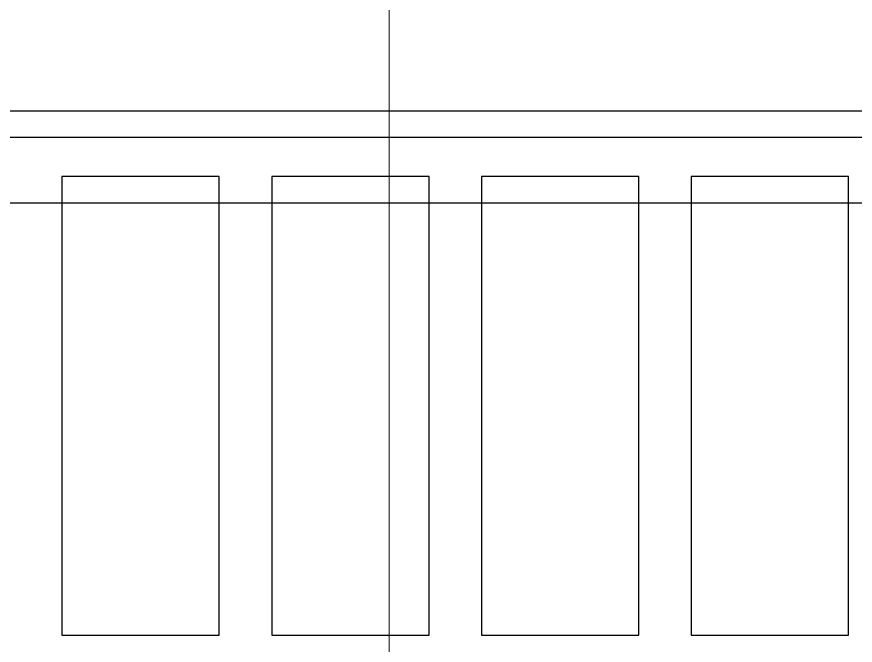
# Model space of a CAD drawing. Header units: millimetres. Extents: x -853432 to -773672, y -18171 to 22484.
# Drawn here: x -805118 to -803520, y -3691 to -2491 of the extents above; entities that cross this region are included whole.
import ezdxf
from ezdxf.xclip import XClip

# ---------------------------------------------------------------- set-up
doc = ezdxf.new("R2010")
doc.units = ezdxf.units.MM
doc.header["$XCLIPFRAME"] = 0
for name, color, linetype in [('000 - WIPEOUT', 250, 'Continuous'), ('A04_TUBE SERIES', 2, 'Continuous'), ('A11_ALU.SOLID SHEET', 2, 'Continuous')]:
    doc.layers.add(name, color=color, linetype=linetype)
doc.layers.add('G-ANNO-TEXT', color=3, linetype='Continuous', lineweight=9)

# ---------------------------------------------------------------- blocks, each defined once
blk = doc.blocks.new('*U1051')
at = {"color": 3}
for points in [[(-437.5, -250), (437.5, -250), (437.5, -550), (-437.5, -550)], [(-437.5, -650), (437.5, -650), (437.5, -950), (-437.5, -950)], [(-437.5, -1050), (437.5, -1050), (437.5, -1350), (-437.5, -1350)], [(-437.5, -1450), (437.5, -1450), (437.5, -1750), (-437.5, -1750)]]:
    blk.add_wipeout(points, dxfattribs=at).dxf.layer = '000 - WIPEOUT'
at = {"layer": 'A11_ALU.SOLID SHEET', "color": 0, "linetype": 'ByBlock'}
for points in [[(-437.5, -550), (437.5, -550), (437.5, -250), (-437.5, -250)], [(-437.5, -950), (437.5, -950), (437.5, -650), (-437.5, -650)], [(-437.5, -1350), (437.5, -1350), (437.5, -1050), (-437.5, -1050)], [(-437.5, -1750), (437.5, -1750), (437.5, -1450), (-437.5, -1450)]]:
    blk.add_lwpolyline(points, close=True, dxfattribs=at)
blk = doc.blocks.new('*U1213')
at = {"layer": 'A11_ALU.SOLID SHEET', "color": 0, "linetype": 'ByBlock', "rotation": 90}
blk.add_blockref('*U1051', (-60600, -6813), dxfattribs=at)
blk.add_lwpolyline([(-69547, -6425.5), (-56050, -6425.5), (-56050, -1475.8), (-69547, -1475.8)], close=True)
blk = doc.blocks.new('*U919')
blk.add_attdef('EXTR.OVL-LENGTH_', (-25, -59.1), '', height=5)
blk.add_wipeout([(-25, -25), (25, 25), (25, 13422), (-25, 13472)]).dxf.layer = '000 - WIPEOUT'
at = {"layer": 'A04_TUBE SERIES', "color": 0}
blk.add_lwpolyline([(-25, -25), (25, 25), (25, 13422), (-25, 13472)], close=True, dxfattribs=at)
blk = doc.blocks.new('A$Ce4e27ef8')
at = {"layer": 'A04_TUBE SERIES', "color": 2, "rotation": 90}
blk.add_blockref('*U919', (13472, 25), dxfattribs=at)
blk = doc.blocks.new('*U1212')
at = {"layer": 'A11_ALU.SOLID SHEET'}
blk.add_blockref('A$Ce4e27ef8', (-69547, -6300.5), dxfattribs=at)

msp = doc.modelspace()

# ---------------------------------------------------------------- block references
at = {"layer": 'A11_ALU.SOLID SHEET'}
ref = msp.add_blockref('*U1213', (-744682.4, 3579), dxfattribs=at)
XClip(ref).set_block_clipping_path([(-104690.1238047112, -9620.0029952966), (-34092.6543255156, 14392.9971737705)])

# ---------------------------------------------------------------- next in the draw order: block references
ref = msp.add_blockref('*U1212', (-744682.4, 3579))
XClip(ref).set_block_clipping_path([(-104690.1238047112, -9620.0029952966), (-34092.6543255156, 14392.9971737705)])

# ---------------------------------------------------------------- next in the draw order: linework, layer by layer
at = {"layer": 'G-ANNO-TEXT', "color": 10}
msp.add_line((-804408.3, -1958.8), (-804408.3, -10961.5), dxfattribs=at)

doc.saveas('drawing.dxf')
